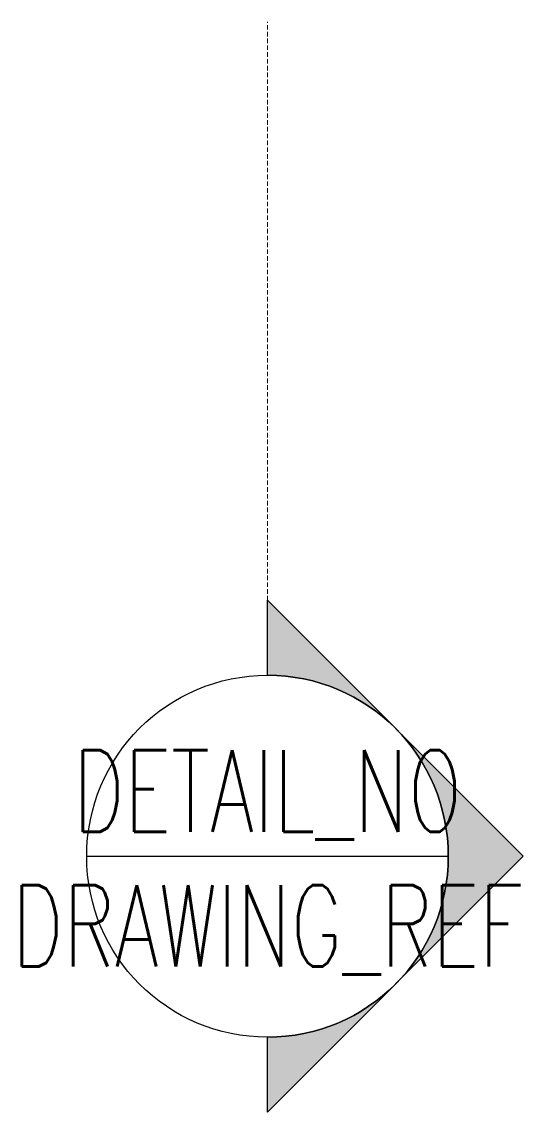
# Model space of a CAD drawing. Header units: millimetres. Extents: x -13.6 to 14.1, y -14.1 to 46.
import ezdxf
from ezdxf.enums import TextEntityAlignment as Align

# ---------------------------------------------------------------- set-up
doc = ezdxf.new("R2010")
doc.units = ezdxf.units.MM
doc.linetypes.add('DASHED2', pattern=[0.375, 0.25, -0.125])
doc.layers.add('2-0', color=2, linetype='Continuous', lineweight=30)
doc.layers.add('3-1', color=3, linetype='DASHED2', lineweight=20)
doc.styles.add('PR_0', font='romans.shx', dxfattribs={"width": 0.7})

msp = doc.modelspace()

# ---------------------------------------------------------------- hatches: boundary and pattern name
at = {"layer": '2-0'}
h = msp.add_hatch(color=256, dxfattribs=at)
edge = h.paths.add_edge_path()
edge.add_line((0, 9.984), (0, 14.12))
edge.add_line((0, 14.12), (14.12, 0))
edge.add_line((14.12, 0), (0, -14.12))
edge.add_line((0, -14.12), (0, -9.984))
edge.add_arc((0, 0), 9.984, 270, 450)

# ---------------------------------------------------------------- linework, layer by layer
msp.add_line((-9.984, 0), (9.984, 0), dxfattribs=at)
msp.add_lwpolyline([(0, 9.984), (0, 14.12), (14.12, 0), (0, -14.12), (0, -9.984, 1)], format="xyb", close=True, dxfattribs=at)
msp.add_circle((0, 0), 9.984, dxfattribs=at)
at = {"layer": '3-1'}
msp.add_line((0, 9.984), (0, 46.037), dxfattribs=at)

# ---------------------------------------------------------------- texts
at = {"layer": '2-0', "style": 'PR_0', "width": 0.7, "flags": 8}
msp.add_attdef('DETAIL_NO', text='-', height=4.5, dxfattribs=at).set_placement((0, 0), align=Align.BOTTOM_CENTER)
msp.add_attdef('DRAWING_REF', text='-', height=4.5, dxfattribs=at).set_placement((0, -1.588), align=Align.TOP_CENTER)

doc.saveas('drawing.dxf')
